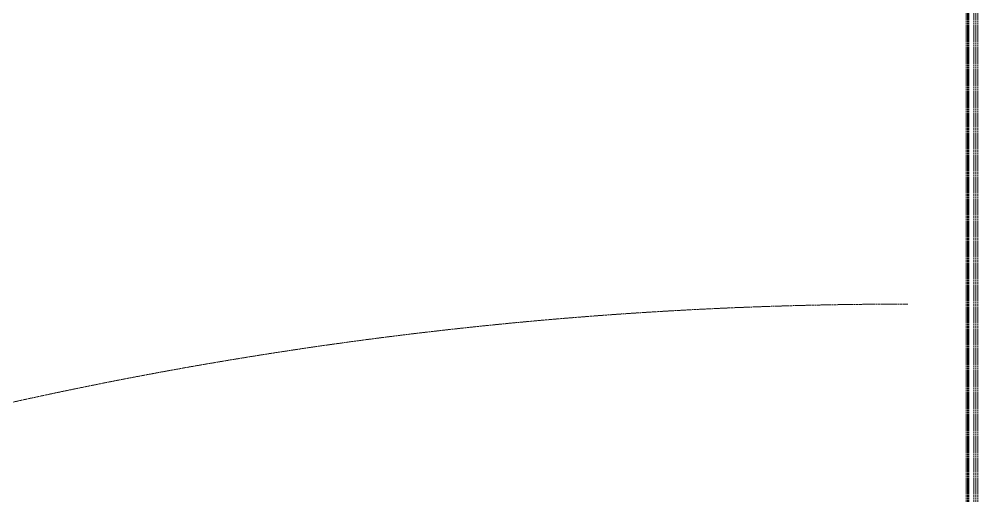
# Model space of a CAD drawing. Extents: x -1457 to 23780, y -2071 to 4205.
# Drawn here: x 16364.7 to 16675.2, y 1124 to 1278.4 of the extents above; entities that cross this region are included whole.
import ezdxf

# ---------------------------------------------------------------- set-up
doc = ezdxf.new("R2010")
doc.units = 0
doc.header["$MEASUREMENT"] = 0
doc.linetypes.add('HIDDEN', pattern=[0.375, 0.25, -0.125])
doc.layers.add('M-TEFRIS2-015', color=129, linetype='Continuous', lineweight=9)

msp = doc.modelspace()

# ---------------------------------------------------------------- linework, layer by layer
at = {"layer": 'M-TEFRIS2-015', "linetype": 'HIDDEN', "lineweight": 0}
for p, q in [((16671.45, 1315.53), (16671.45, 1116.18)), ((16671.85, 1315.53), (16671.85, 1116.18)), ((16671.92, 1315.53), (16671.92, 1116.18)), ((16672.32, 1315.53), (16672.32, 1116.18)), ((16673.92, 1315.53), (16673.92, 1116.18)), ((16674.52, 1315.53), (16674.52, 1116.18)), ((16674.6, 1315.53), (16674.6, 1116.18)), ((16675.2, 1315.53), (16675.2, 1116.18))]:
    msp.add_line(p, q, dxfattribs=at)
for points in [[(13074.5, 1250.48, -0.146575), (16650.5, 2301.36, -0.146575)], [(13074.5, 1209.1, -0.147553), (16652.5, 2266.71)], [(13055.87, 1124.03, -0.149972), (16650.5, 2206.09)], [(13124.69, 1100.45), (13117.7, 1111.05, -0.146397), (16605.5, 2161.14), (16605.5, 2148.44, 0.146396), (13124.69, 1100.45, 3.321415)], [(16671.49, 2158.03, 0.152192), (13054.42, 1065.28, 0.152192)], [(15413.15, 347.65, -0.306499), (16652.5, 1186.14, -0.306499)]]:
    msp.add_lwpolyline(points, format="xyb", dxfattribs=at)
for centre, radius, start, end in [((16616.87, -4193.95), 6467.02, 89.702043, 123.213414), ((16616.39, -4192.32), 6055, 89.485085, 125.548699)]:
    msp.add_arc(centre, radius, start, end, dxfattribs=at)

doc.saveas('drawing.dxf')
